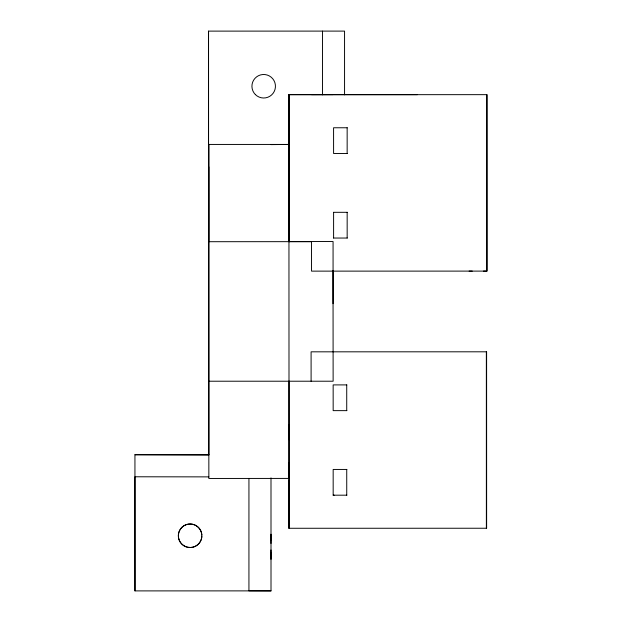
<?xml version="1.0" encoding="UTF-8"?>
<svg xmlns="http://www.w3.org/2000/svg" width="622" height="622" viewBox="0 0 622 622"><rect width="100%" height="100%" fill="white"/><g stroke="black" fill="none" stroke-linecap="round" stroke-linejoin="round"><path stroke-width="0.93" d="M288.903 144.436L208.767 144.436L208.782 241.709L288.927 241.663L288.903 94.63L289.051 528.272L486.629 528.241L486.606 351.803L311.093 351.827L311.101 381.232M270.982 552.95L270.982 559.201L270.974 549.941M270.974 540.456L270.974 534.205L270.982 543.472M288.981 428.644L288.989 424.608L288.997 439.676M289.012 480.853L289.012 528.265L289.012 381.232M289.463 94.692L487.034 94.661L487.057 271.106L311.544 271.13L311.536 241.725L289.487 241.725L289.463 94.692L288.903 94.63M333.065 271.13L333.065 241.53L288.95 241.554L289.487 241.725M311.505 94.653L332.98 94.606M289.339 144.436L270.943 144.615M208.549 31.116L208.564 167.124L208.541 31.116L344.557 31.1L344.565 94.839M288.865 94.63L417.37 94.676M347.286 127.767L333.579 127.767L333.594 153.502L347.294 153.494M333.594 212.312L347.301 212.312M333.594 238.047L347.301 238.039M469.112 271.106L472.238 271.106M483.488 271.106L486.801 271.106L486.777 94.661M346.858 384.901L333.151 384.901L333.167 410.637L346.866 410.637M134.943 454.729L208.852 454.869L134.943 454.729L134.966 590.9L271.013 590.877L270.998 477.883M346.874 469.447L333.167 469.447L333.174 495.182L346.874 495.182M289.44 478.419L208.852 478.466L208.767 144.436M333.167 495.182L334.131 495.182M208.852 476.88L134.951 476.779L134.997 590.892M288.989 478.442L288.997 462.55M271.013 590.877L248.932 590.814L248.94 478.435M208.821 381.216L333.128 381.216L333.027 270.632M486.35 351.803L486.373 528.241M347.154 127.767L347.154 153.502M347.162 212.312L347.162 238.047M346.726 384.901L346.726 410.637M346.734 469.447L346.742 495.182M333.602 212.312L333.602 238.047M333.034 270.741L333.034 303.692M322.491 31.1L322.507 94.839M208.805 166.921L208.852 454.869M201.87 536.522A11.764 11.764 0 0 1 184.026 545.813A11.764 11.764 0 0 1 184.026 525.699A11.764 11.764 0 0 1 201.87 534.99M190.767 547.5L187.704 547.274A11.764 11.764 0 0 1 180.668 528.716A11.764 11.764 0 0 1 200.455 530.185A11.764 11.764 0 0 1 190.767 547.5M255.37 94.567A11.764 11.764 0 0 0 275.048 89.296A11.764 11.764 0 0 0 260.641 74.889A11.764 11.764 0 0 0 255.37 94.567"/></g></svg>
